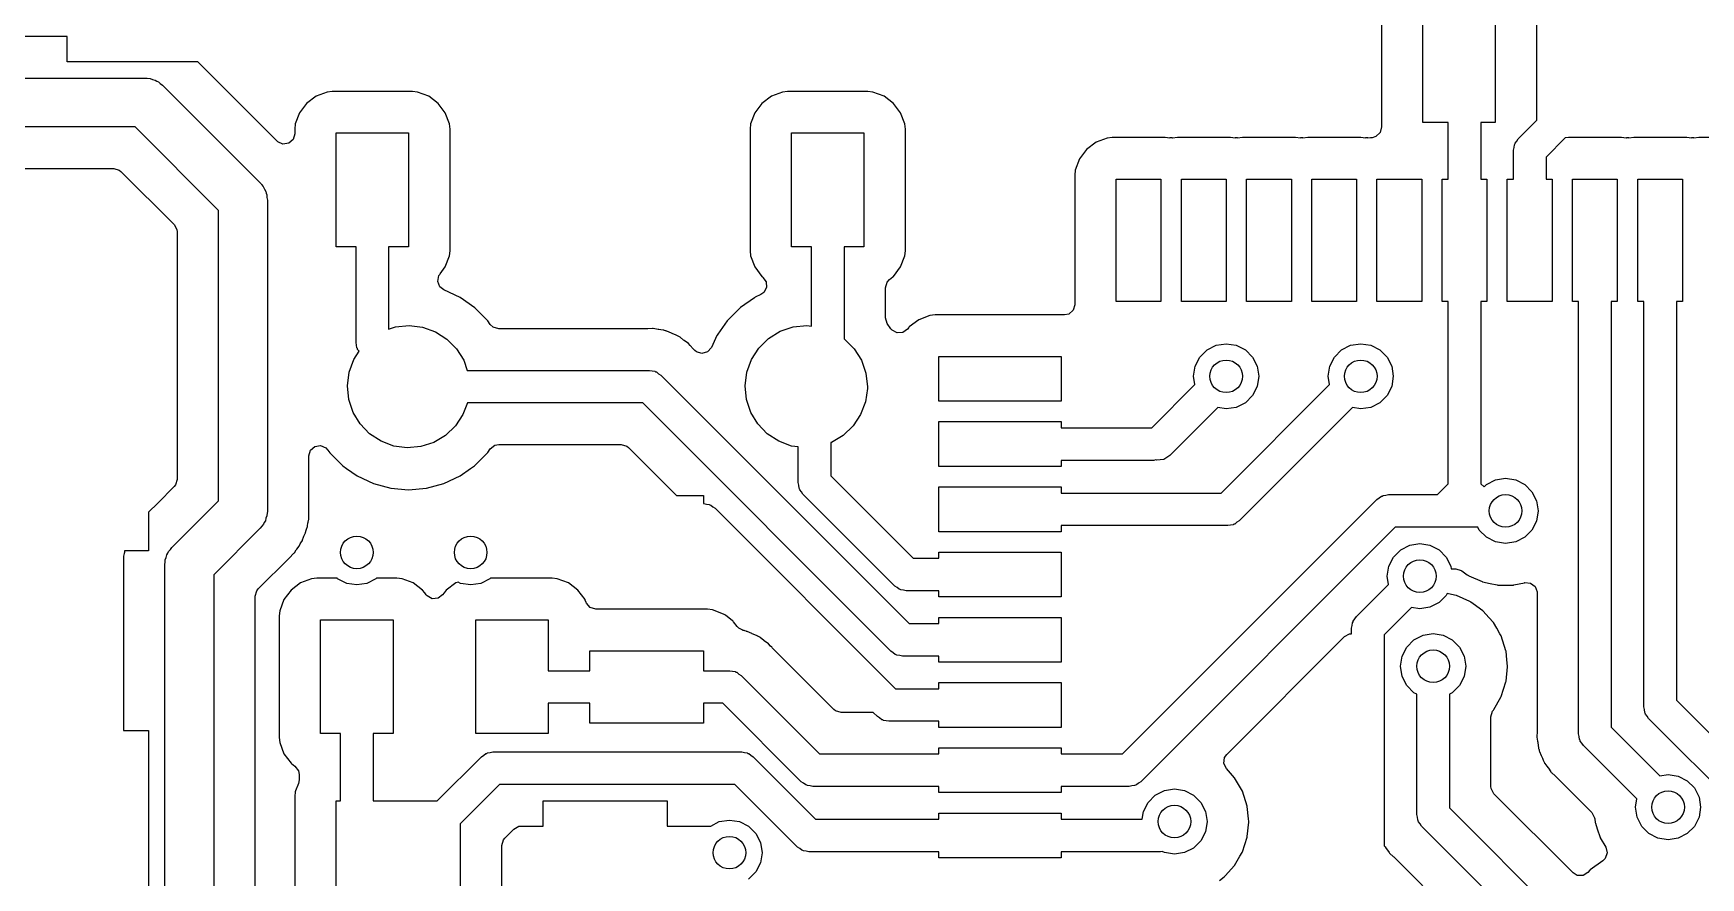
# Model space of a CAD drawing. Extents: x 0.02 to 3.58, y 0.03 to 1.97.
# Drawn here: x 1.799 to 2.604, y 1.123 to 1.531 of the extents above; entities that cross this region are included whole.
import ezdxf

# ---------------------------------------------------------------- set-up
doc = ezdxf.new("R2010")
doc.units = 0
doc.header["$MEASUREMENT"] = 0
doc.layers.add('BLACK', color=7, linetype='CONTINUOUS')

msp = doc.modelspace()

# ---------------------------------------------------------------- linework, layer by layer
at = {"layer": 'BLACK', "linetype": 'CONTINUOUS'}
for p, q in [((2.44998, 1.5444), (2.44998, 1.4856)), ((2.47, 1.4875), (2.47, 1.5425)), ((2.505, 1.5425), (2.505, 1.4875)), ((2.52502, 1.48866), (2.52502, 1.5444)), ((1.815, 1.52904), (1.78244, 1.52904)), ((1.815, 1.51689), (1.815, 1.52904)), ((1.87813, 1.51689), (1.815, 1.51689)), ((1.91651, 1.4785), (1.87813, 1.51689)), ((1.61855, 1.50902), (1.8528, 1.50902)), ((1.8528, 1.50902), (1.85319, 1.50898)), ((1.85319, 1.50898), (1.85337, 1.509)), ((1.85337, 1.509), (1.85368, 1.50893)), ((1.85368, 1.50893), (1.85509, 1.50879)), ((1.85509, 1.50879), (1.85631, 1.50831)), ((1.85631, 1.50831), (1.85758, 1.508)), ((1.85758, 1.508), (1.8583, 1.50751)), ((1.8583, 1.50751), (1.85911, 1.50719)), ((1.85911, 1.50719), (1.86007, 1.5063)), ((1.86007, 1.5063), (1.86115, 1.50556)), ((1.86115, 1.50556), (1.90835, 1.45835)), ((1.93529, 1.50024), (1.9307, 1.4968)), ((1.94066, 1.50225), (1.93529, 1.50024)), ((1.9431, 1.50252), (1.94066, 1.50225)), ((1.9819, 1.50252), (1.9431, 1.50252)), ((1.98434, 1.50225), (1.9819, 1.50252)), ((1.98971, 1.50024), (1.98434, 1.50225)), ((1.9943, 1.4968), (1.98971, 1.50024)), ((2.15529, 1.50024), (2.1507, 1.4968)), ((2.16066, 1.50225), (2.15529, 1.50024)), ((2.1631, 1.50252), (2.16066, 1.50225)), ((2.2019, 1.50252), (2.1631, 1.50252)), ((2.20434, 1.50225), (2.2019, 1.50252)), ((2.20971, 1.50024), (2.20434, 1.50225)), ((2.2143, 1.4968), (2.20971, 1.50024)), ((1.92726, 1.49221), (1.92525, 1.48684)), ((1.9307, 1.4968), (1.92726, 1.49221)), ((1.99774, 1.49221), (1.9943, 1.4968)), ((1.99975, 1.48684), (1.99774, 1.49221)), ((2.14726, 1.49221), (2.14525, 1.48684)), ((2.1507, 1.4968), (2.14726, 1.49221)), ((2.21774, 1.49221), (2.2143, 1.4968)), ((2.21975, 1.48684), (2.21774, 1.49221)), ((1.8479, 1.48539), (1.61366, 1.48539)), ((1.88819, 1.44511), (1.8479, 1.48539)), ((1.92525, 1.48684), (1.92498, 1.4844)), ((1.92498, 1.4844), (1.92498, 1.48201)), ((1.945, 1.4275), (1.945, 1.4825)), ((1.945, 1.4825), (1.98, 1.4825)), ((1.98, 1.4825), (1.98, 1.4275)), ((2.00002, 1.4844), (1.99975, 1.48684)), ((2.00002, 1.4256), (2.00002, 1.4844)), ((2.14525, 1.48684), (2.14498, 1.4844)), ((2.14498, 1.4844), (2.14498, 1.4256)), ((2.165, 1.4275), (2.165, 1.4825)), ((2.165, 1.4825), (2.2, 1.4825)), ((2.2, 1.4825), (2.2, 1.4275)), ((2.22002, 1.4844), (2.21975, 1.48684)), ((2.22002, 1.4256), (2.22002, 1.4844)), ((2.44936, 1.4827), (2.44735, 1.48075)), ((2.45, 1.48542), (2.44936, 1.4827)), ((2.44998, 1.4856), (2.44999, 1.48547)), ((2.44999, 1.48547), (2.45, 1.48542)), ((2.48228, 1.4875), (2.47, 1.4875)), ((2.48228, 1.46024), (2.48228, 1.4875)), ((2.505, 1.4875), (2.49803, 1.4875)), ((2.49803, 1.4875), (2.49803, 1.46024)), ((2.51609, 1.47972), (2.52502, 1.48866)), ((1.91677, 1.47826), (1.91651, 1.4785)), ((1.91931, 1.4771), (1.91677, 1.47826)), ((1.92208, 1.4775), (1.91931, 1.4771)), ((1.92419, 1.47933), (1.92208, 1.4775)), ((1.92498, 1.48201), (1.92419, 1.47933)), ((2.30755, 1.47454), (2.30411, 1.46995)), ((2.31214, 1.47798), (2.30755, 1.47454)), ((2.31751, 1.47999), (2.31214, 1.47798)), ((2.31996, 1.48026), (2.31751, 1.47999)), ((2.3454, 1.48026), (2.31996, 1.48026)), ((2.34553, 1.48024), (2.3454, 1.48026)), ((2.34785, 1.47999), (2.34553, 1.48024)), ((2.34786, 1.48009), (2.34785, 1.47999)), ((2.34899, 1.48009), (2.34786, 1.48009)), ((2.349, 1.47999), (2.34899, 1.48009)), ((2.35145, 1.48026), (2.349, 1.47999)), ((2.3769, 1.48026), (2.35145, 1.48026)), ((2.37703, 1.48024), (2.3769, 1.48026)), ((2.37934, 1.47999), (2.37703, 1.48024)), ((2.37935, 1.48009), (2.37934, 1.47999)), ((2.38049, 1.48009), (2.37935, 1.48009)), ((2.3805, 1.47999), (2.38049, 1.48009)), ((2.38295, 1.48026), (2.3805, 1.47999)), ((2.40839, 1.48026), (2.38295, 1.48026)), ((2.40852, 1.48024), (2.40839, 1.48026)), ((2.41084, 1.47999), (2.40852, 1.48024)), ((2.41085, 1.48009), (2.41084, 1.47999)), ((2.41199, 1.48009), (2.41085, 1.48009)), ((2.412, 1.47999), (2.41199, 1.48009)), ((2.41444, 1.48026), (2.412, 1.47999)), ((2.43989, 1.48026), (2.41444, 1.48026)), ((2.44002, 1.48024), (2.43989, 1.48026)), ((2.44234, 1.47999), (2.44002, 1.48024)), ((2.44235, 1.48009), (2.44234, 1.47999)), ((2.44348, 1.48009), (2.44235, 1.48009)), ((2.44349, 1.47999), (2.44348, 1.48009)), ((2.44473, 1.48012), (2.44349, 1.47999)), ((2.44558, 1.48022), (2.44473, 1.48012)), ((2.44735, 1.48075), (2.44558, 1.48022)), ((2.51378, 1.47417), (2.51407, 1.47545)), ((2.51378, 1.46024), (2.51378, 1.47417)), ((2.51407, 1.47545), (2.51422, 1.47676)), ((2.51422, 1.47676), (2.51446, 1.47714)), ((2.51446, 1.47714), (2.51456, 1.47758)), ((2.51456, 1.47758), (2.51539, 1.47861)), ((2.51539, 1.47861), (2.51609, 1.47972)), ((2.5387, 1.48007), (2.52953, 1.47089)), ((2.54043, 1.48026), (2.5387, 1.48007)), ((2.56587, 1.48026), (2.54043, 1.48026)), ((2.56601, 1.48024), (2.56587, 1.48026)), ((2.56832, 1.47999), (2.56601, 1.48024)), ((2.56833, 1.48009), (2.56832, 1.47999)), ((2.56947, 1.48009), (2.56833, 1.48009)), ((2.56948, 1.47999), (2.56947, 1.48009)), ((2.57192, 1.48026), (2.56948, 1.47999)), ((2.59737, 1.48026), (2.57192, 1.48026)), ((2.5975, 1.48024), (2.59737, 1.48026)), ((2.59982, 1.47999), (2.5975, 1.48024)), ((2.59983, 1.48009), (2.59982, 1.47999)), ((2.60096, 1.48009), (2.59983, 1.48009)), ((2.60097, 1.47999), (2.60096, 1.48009)), ((2.60342, 1.48026), (2.60097, 1.47999)), ((2.62886, 1.48026), (2.60342, 1.48026)), ((2.30411, 1.46995), (2.3021, 1.46458)), ((2.52953, 1.47089), (2.52953, 1.46024)), ((1.72151, 1.46537), (1.83756, 1.46537)), ((1.83756, 1.46537), (1.84024, 1.46459)), ((1.84024, 1.46459), (1.84106, 1.46392)), ((1.84106, 1.46392), (1.86672, 1.43827)), ((1.90835, 1.45835), (1.9086, 1.45804)), ((1.9086, 1.45804), (1.90875, 1.45793)), ((2.3021, 1.46458), (2.30183, 1.46213)), ((2.30183, 1.46213), (2.30183, 1.39959)), ((2.32185, 1.40118), (2.32185, 1.46024)), ((2.32185, 1.46024), (2.3435, 1.46024)), ((2.3435, 1.46024), (2.3435, 1.40118)), ((2.35335, 1.40118), (2.35335, 1.46024)), ((2.35335, 1.46024), (2.375, 1.46024)), ((2.375, 1.46024), (2.375, 1.40118)), ((2.38484, 1.40118), (2.38484, 1.46024)), ((2.38484, 1.46024), (2.4065, 1.46024)), ((2.4065, 1.46024), (2.4065, 1.40118)), ((2.41634, 1.40118), (2.41634, 1.46024)), ((2.41634, 1.46024), (2.43799, 1.46024)), ((2.43799, 1.46024), (2.43799, 1.40118)), ((2.44783, 1.40118), (2.44783, 1.46024)), ((2.44783, 1.46024), (2.46949, 1.46024)), ((2.46949, 1.46024), (2.46949, 1.40118)), ((2.47933, 1.40118), (2.47933, 1.46024)), ((2.47933, 1.46024), (2.48228, 1.46024)), ((2.49803, 1.46024), (2.50098, 1.46024)), ((2.50098, 1.46024), (2.50098, 1.40118)), ((2.51083, 1.40118), (2.51083, 1.46024)), ((2.51083, 1.46024), (2.51378, 1.46024)), ((2.52953, 1.46024), (2.53248, 1.46024)), ((2.53248, 1.46024), (2.53248, 1.40118)), ((2.54232, 1.40118), (2.54232, 1.46024)), ((2.54232, 1.46024), (2.56398, 1.46024)), ((2.56398, 1.46024), (2.56398, 1.40118)), ((2.57382, 1.40118), (2.57382, 1.46024)), ((2.57382, 1.46024), (2.59547, 1.46024)), ((2.59547, 1.46024), (2.59547, 1.40118)), ((1.90875, 1.45793), (1.90891, 1.45767)), ((1.90891, 1.45767), (1.90981, 1.45657)), ((1.90981, 1.45657), (1.91033, 1.45537)), ((1.91033, 1.45537), (1.91102, 1.45425)), ((1.91102, 1.45425), (1.91118, 1.4534)), ((1.91118, 1.4534), (1.91152, 1.4526)), ((1.91152, 1.4526), (1.91157, 1.45129)), ((1.91157, 1.45129), (1.91181, 1.45)), ((1.91181, 1.45), (1.91181, 1.3)), ((1.88819, 1.30489), (1.88819, 1.44511)), ((1.86672, 1.43827), (1.86806, 1.43582)), ((1.86806, 1.43582), (1.86817, 1.43476)), ((1.86817, 1.43476), (1.86817, 1.31524)), ((1.95463, 1.4275), (1.945, 1.4275)), ((1.95463, 1.3814), (1.95463, 1.4275)), ((1.98, 1.4275), (1.97037, 1.4275)), ((1.97037, 1.4275), (1.97037, 1.38772)), ((2.17463, 1.4275), (2.165, 1.4275)), ((2.17463, 1.38925), (2.17463, 1.4275)), ((2.2, 1.4275), (2.19037, 1.4275)), ((2.19037, 1.4275), (2.19037, 1.38317)), ((1.99525, 1.41447), (1.99774, 1.41779)), ((1.99774, 1.41779), (1.99975, 1.42316)), ((1.99975, 1.42316), (2.00002, 1.4256)), ((2.14498, 1.4256), (2.14525, 1.42316)), ((2.14525, 1.42316), (2.14726, 1.41779)), ((2.14726, 1.41779), (2.1507, 1.4132)), ((2.2143, 1.4132), (2.21774, 1.41779)), ((2.21774, 1.41779), (2.21975, 1.42316)), ((2.21975, 1.42316), (2.22002, 1.4256)), ((1.9941, 1.41086), (1.99467, 1.4136)), ((1.9951, 1.40825), (1.9941, 1.41086)), ((1.99467, 1.4136), (1.99508, 1.41423)), ((1.99508, 1.41423), (1.99525, 1.41447)), ((2.1507, 1.4132), (2.15098, 1.41299)), ((2.15098, 1.41299), (2.15108, 1.41291)), ((2.15108, 1.41291), (2.15116, 1.41281)), ((2.15116, 1.41281), (2.15123, 1.41274)), ((2.15123, 1.41274), (2.15122, 1.41273)), ((2.15122, 1.41273), (2.15275, 1.41067)), ((2.15275, 1.41067), (2.15295, 1.40788)), ((2.21039, 1.40779), (2.21118, 1.41047)), ((2.21118, 1.41047), (2.21238, 1.41176)), ((2.21238, 1.41176), (2.21402, 1.41299)), ((2.21402, 1.41299), (2.2143, 1.4132)), ((1.99705, 1.40682), (1.9951, 1.40825)), ((1.99701, 1.40674), (1.99705, 1.40682)), ((2.00487, 1.40307), (1.99701, 1.40674)), ((2.01197, 1.3981), (2.00487, 1.40307)), ((2.14708, 1.40295), (2.14033, 1.39822)), ((2.14726, 1.40307), (2.14708, 1.40295)), ((2.14708, 1.40295), (2.14708, 1.40295)), ((2.14745, 1.40316), (2.14726, 1.40307)), ((2.1502, 1.40445), (2.14745, 1.40316)), ((2.14745, 1.40316), (2.14745, 1.40316)), ((2.15161, 1.40543), (2.1502, 1.40445)), ((2.15295, 1.40788), (2.15161, 1.40543)), ((2.21039, 1.3933), (2.21039, 1.40779)), ((2.0181, 1.39197), (2.01197, 1.3981)), ((2.14016, 1.3981), (2.13403, 1.39197)), ((2.14033, 1.39822), (2.14016, 1.3981)), ((2.14033, 1.39822), (2.14033, 1.39822)), ((2.23188, 1.39436), (2.22651, 1.39235)), ((2.23433, 1.39463), (2.23188, 1.39436)), ((2.29687, 1.39463), (2.23433, 1.39463)), ((2.29893, 1.39507), (2.29687, 1.39463)), ((2.30104, 1.3969), (2.29893, 1.39507)), ((2.30183, 1.39959), (2.30104, 1.3969)), ((2.3435, 1.40118), (2.32185, 1.40118)), ((2.375, 1.40118), (2.35335, 1.40118)), ((2.4065, 1.40118), (2.38484, 1.40118)), ((2.43799, 1.40118), (2.41634, 1.40118)), ((2.46949, 1.40118), (2.44783, 1.40118)), ((2.48228, 1.40118), (2.47933, 1.40118)), ((2.48228, 1.3131), (2.48228, 1.40118)), ((2.50098, 1.40118), (2.49803, 1.40118)), ((2.49803, 1.40118), (2.49803, 1.3131)), ((2.53248, 1.40118), (2.51083, 1.40118)), ((2.54528, 1.40118), (2.54232, 1.40118)), ((2.54528, 1.19231), (2.54528, 1.40118)), ((2.56398, 1.40118), (2.56102, 1.40118)), ((2.56102, 1.40118), (2.56102, 1.19557)), ((2.57677, 1.40118), (2.57382, 1.40118)), ((2.57677, 1.20535), (2.57677, 1.40118)), ((2.59547, 1.40118), (2.59252, 1.40118)), ((2.59252, 1.40118), (2.59252, 1.20862)), ((1.97037, 1.38772), (1.97366, 1.38884)), ((1.97366, 1.38884), (1.98021, 1.38953)), ((1.98021, 1.38953), (1.98674, 1.38875)), ((1.98674, 1.38875), (1.99294, 1.38654)), ((1.99294, 1.38654), (1.9985, 1.38301)), ((2.01822, 1.39179), (2.0181, 1.39197)), ((2.01947, 1.39001), (2.01822, 1.39179)), ((2.01822, 1.39179), (2.01822, 1.39179)), ((2.02086, 1.38868), (2.01947, 1.39001)), ((2.02354, 1.38789), (2.02086, 1.38868)), ((2.09539, 1.38789), (2.02354, 1.38789)), ((2.09567, 1.3879), (2.09539, 1.38789)), ((2.09782, 1.38803), (2.09567, 1.3879)), ((2.09812, 1.38804), (2.09782, 1.38803)), ((2.09782, 1.38803), (2.09782, 1.38803)), ((2.10059, 1.38758), (2.09812, 1.38804)), ((2.10085, 1.38754), (2.10059, 1.38758)), ((2.10188, 1.38741), (2.10085, 1.38754)), ((2.10305, 1.38725), (2.10188, 1.38741)), ((2.10334, 1.38722), (2.10305, 1.38725)), ((2.10305, 1.38725), (2.10305, 1.38725)), ((2.10362, 1.38711), (2.10334, 1.38722)), ((2.10372, 1.38708), (2.10362, 1.38711)), ((2.10436, 1.3869), (2.10372, 1.38708)), ((2.10447, 1.38687), (2.10436, 1.3869)), ((2.10476, 1.38681), (2.10447, 1.38687)), ((2.10705, 1.38578), (2.10476, 1.38681)), ((2.10729, 1.38568), (2.10705, 1.38578)), ((2.10936, 1.38487), (2.10729, 1.38568)), ((2.1339, 1.39179), (2.1294, 1.38537)), ((2.13403, 1.39197), (2.1339, 1.39179)), ((2.1339, 1.39179), (2.1339, 1.39179)), ((2.15395, 1.38327), (2.15955, 1.38672)), ((2.15955, 1.38672), (2.16579, 1.38884)), ((2.16579, 1.38884), (2.17233, 1.38953)), ((2.17233, 1.38953), (2.17463, 1.38925)), ((2.21129, 1.39045), (2.21039, 1.3933)), ((2.21306, 1.38793), (2.21129, 1.39045)), ((2.21361, 1.38727), (2.21306, 1.38793)), ((2.21606, 1.38593), (2.21361, 1.38727)), ((2.21885, 1.38613), (2.21606, 1.38593)), ((2.22109, 1.3878), (2.21885, 1.38613)), ((2.22171, 1.38863), (2.22109, 1.3878)), ((2.22192, 1.38891), (2.22171, 1.38863)), ((2.22651, 1.39235), (2.22192, 1.38891)), ((1.95492, 1.38012), (1.95463, 1.3814)), ((1.95506, 1.37881), (1.95492, 1.38012)), ((1.9553, 1.37843), (1.95506, 1.37881)), ((1.9554, 1.37799), (1.9553, 1.37843)), ((1.95611, 1.3771), (1.9554, 1.37799)), ((1.9985, 1.38301), (2.00314, 1.37834)), ((2.00314, 1.37834), (2.00663, 1.37276)), ((2.10963, 1.38476), (2.10936, 1.38487)), ((2.10936, 1.38487), (2.10936, 1.38487)), ((2.10988, 1.38459), (2.10963, 1.38476)), ((2.10997, 1.38454), (2.10988, 1.38459)), ((2.11055, 1.38421), (2.10997, 1.38454)), ((2.11064, 1.38416), (2.11055, 1.38421)), ((2.11091, 1.38403), (2.11064, 1.38416)), ((2.11115, 1.38385), (2.11091, 1.38403)), ((2.11289, 1.38248), (2.11115, 1.38385)), ((2.1131, 1.38233), (2.11289, 1.38248)), ((2.11516, 1.38088), (2.1131, 1.38233)), ((2.11599, 1.37993), (2.11516, 1.38088)), ((2.11666, 1.37916), (2.11599, 1.37993)), ((2.11689, 1.37892), (2.11666, 1.37916)), ((2.11828, 1.37752), (2.11689, 1.37892)), ((2.11907, 1.37688), (2.11828, 1.37752)), ((2.12629, 1.37893), (2.12444, 1.37684)), ((2.12896, 1.38467), (2.12629, 1.37893)), ((2.12905, 1.38487), (2.12896, 1.38467)), ((2.12896, 1.38467), (2.12896, 1.38467)), ((2.1294, 1.38537), (2.12905, 1.38487)), ((2.14568, 1.37313), (2.14924, 1.37866)), ((2.14924, 1.37866), (2.15395, 1.38327)), ((2.19037, 1.38317), (2.19063, 1.38301)), ((2.19063, 1.38301), (2.19527, 1.37834)), ((2.19527, 1.37834), (2.19875, 1.37276)), ((2.36226, 1.37426), (2.36574, 1.37774)), ((2.36574, 1.37774), (2.37013, 1.37998)), ((2.37013, 1.37998), (2.375, 1.38075)), ((2.375, 1.38075), (2.37987, 1.37998)), ((2.37987, 1.37998), (2.38426, 1.37774)), ((2.38426, 1.37774), (2.38774, 1.37426)), ((2.42726, 1.37426), (2.43074, 1.37774)), ((2.43074, 1.37774), (2.43513, 1.37998)), ((2.43513, 1.37998), (2.44, 1.38075)), ((2.44, 1.38075), (2.44487, 1.37998)), ((2.44487, 1.37998), (2.44926, 1.37774)), ((2.44926, 1.37774), (2.45274, 1.37426)), ((1.9513, 1.36694), (1.95355, 1.37313)), ((1.95355, 1.37313), (1.95611, 1.3771)), ((2.00663, 1.37276), (2.00833, 1.36787)), ((2.12175, 1.37607), (2.11907, 1.37688)), ((2.12444, 1.37684), (2.12175, 1.37607)), ((2.14343, 1.36694), (2.14568, 1.37313)), ((2.19875, 1.37276), (2.20092, 1.36654)), ((2.23622, 1.35295), (2.23622, 1.37461)), ((2.23622, 1.37461), (2.29528, 1.37461)), ((2.29528, 1.37461), (2.29528, 1.35295)), ((2.35925, 1.365), (2.36002, 1.36987)), ((2.36002, 1.36987), (2.36226, 1.37426)), ((2.38774, 1.37426), (2.38998, 1.36987)), ((2.38998, 1.36987), (2.39075, 1.365)), ((2.42425, 1.365), (2.42502, 1.36987)), ((2.42502, 1.36987), (2.42726, 1.37426)), ((2.45274, 1.37426), (2.45498, 1.36987)), ((2.45498, 1.36987), (2.45575, 1.365)), ((1.95048, 1.36041), (1.9513, 1.36694)), ((2.00833, 1.36787), (2.09637, 1.36787)), ((2.09637, 1.36787), (2.09765, 1.36758)), ((2.09765, 1.36758), (2.09896, 1.36743)), ((2.09896, 1.36743), (2.09934, 1.36719)), ((2.09934, 1.36719), (2.09978, 1.36709)), ((2.09978, 1.36709), (2.10081, 1.36627)), ((2.10081, 1.36627), (2.10192, 1.36557)), ((2.10192, 1.36557), (2.22182, 1.24567)), ((2.1426, 1.36041), (2.14343, 1.36694)), ((2.20092, 1.36654), (2.20165, 1.36)), ((2.35988, 1.36102), (2.35925, 1.365)), ((2.39075, 1.365), (2.38998, 1.36013)), ((2.42488, 1.36102), (2.42425, 1.365)), ((2.45575, 1.365), (2.45498, 1.36013)), ((1.95112, 1.35386), (1.95048, 1.36041)), ((1.9532, 1.34761), (1.95112, 1.35386)), ((2.14324, 1.35386), (2.1426, 1.36041)), ((2.14532, 1.34761), (2.14324, 1.35386)), ((2.20164, 1.35918), (2.20073, 1.35266)), ((2.20165, 1.36), (2.20164, 1.35918)), ((2.33902, 1.34016), (2.35988, 1.36102)), ((2.37253, 1.30866), (2.42488, 1.36102)), ((2.38774, 1.35574), (2.38426, 1.35226)), ((2.38998, 1.36013), (2.38774, 1.35574)), ((2.45274, 1.35574), (2.44926, 1.35226)), ((2.45498, 1.36013), (2.45274, 1.35574)), ((1.95661, 1.34198), (1.9532, 1.34761)), ((2.00626, 1.3465), (2.00262, 1.34102)), ((2.0084, 1.35213), (2.00626, 1.3465)), ((2.0931, 1.35213), (2.0084, 1.35213)), ((2.21299, 1.23223), (2.0931, 1.35213)), ((2.14873, 1.34198), (2.14532, 1.34761)), ((2.19839, 1.3465), (2.19475, 1.34102)), ((2.20073, 1.35266), (2.19839, 1.3465)), ((2.29528, 1.35295), (2.23622, 1.35295)), ((2.37102, 1.34988), (2.34784, 1.32671)), ((2.375, 1.34925), (2.37102, 1.34988)), ((2.37987, 1.35002), (2.375, 1.34925)), ((2.38426, 1.35226), (2.37987, 1.35002)), ((2.43602, 1.34988), (2.38135, 1.29521)), ((2.44, 1.34925), (2.43602, 1.34988)), ((2.44487, 1.35002), (2.44, 1.34925)), ((2.44926, 1.35226), (2.44487, 1.35002)), ((1.96118, 1.33725), (1.95661, 1.34198)), ((1.96669, 1.33364), (1.96118, 1.33725)), ((2.00262, 1.34102), (1.99785, 1.33648)), ((2.1533, 1.33725), (2.14873, 1.34198)), ((2.15881, 1.33364), (2.1533, 1.33725)), ((2.19475, 1.34102), (2.18998, 1.33648)), ((2.23622, 1.32146), (2.23622, 1.34311)), ((2.23622, 1.34311), (2.29528, 1.34311)), ((2.29528, 1.34311), (2.29528, 1.34016)), ((2.29528, 1.34016), (2.33902, 1.34016)), ((1.93183, 1.32668), (1.93262, 1.32936)), ((1.93262, 1.32936), (1.93473, 1.33119)), ((1.93473, 1.33119), (1.9375, 1.33159)), ((1.9375, 1.33159), (1.94004, 1.33043)), ((1.94004, 1.33043), (1.94085, 1.32952)), ((1.94085, 1.32952), (1.94096, 1.32937)), ((1.94096, 1.32937), (1.9419, 1.32803)), ((1.97286, 1.33135), (1.96669, 1.33364)), ((1.97938, 1.33048), (1.97286, 1.33135)), ((1.98594, 1.33108), (1.97938, 1.33048)), ((1.9922, 1.33311), (1.98594, 1.33108)), ((1.99785, 1.33648), (1.9922, 1.33311)), ((2.01822, 1.32821), (2.01947, 1.32999)), ((2.01947, 1.32999), (2.02166, 1.33174)), ((2.02166, 1.33174), (2.02354, 1.33211)), ((2.02354, 1.33211), (2.08275, 1.33211)), ((2.08275, 1.33211), (2.08543, 1.33132)), ((2.08543, 1.33132), (2.08626, 1.33065)), ((2.08626, 1.33065), (2.10941, 1.3075)), ((2.16498, 1.33135), (2.15881, 1.33364)), ((2.16823, 1.33092), (2.16498, 1.33135)), ((2.16823, 1.31366), (2.16823, 1.33092)), ((2.18432, 1.33311), (2.18397, 1.333)), ((2.18397, 1.333), (2.18397, 1.31693)), ((2.18998, 1.33648), (2.18432, 1.33311)), ((1.93183, 1.30357), (1.93183, 1.32668)), ((1.9419, 1.32803), (1.94803, 1.3219)), ((1.94803, 1.3219), (1.94821, 1.32178)), ((1.94821, 1.32178), (1.94821, 1.32178)), ((1.94821, 1.32178), (1.95008, 1.32046)), ((2.00992, 1.32046), (2.01179, 1.32178)), ((2.01179, 1.32178), (2.01197, 1.3219)), ((2.01179, 1.32178), (2.01179, 1.32178)), ((2.01197, 1.3219), (2.0181, 1.32803)), ((2.0181, 1.32803), (2.01822, 1.32821)), ((2.29528, 1.32146), (2.23622, 1.32146)), ((2.34, 1.32441), (2.29528, 1.32441)), ((2.29528, 1.32441), (2.29528, 1.32146)), ((2.34093, 1.32462), (2.34, 1.32441)), ((2.34139, 1.32446), (2.34093, 1.32462)), ((2.34487, 1.32485), (2.34139, 1.32446)), ((2.34784, 1.32671), (2.34487, 1.32485)), ((1.86817, 1.31524), (1.86738, 1.31256)), ((1.95008, 1.32046), (1.95513, 1.31693)), ((1.95513, 1.31693), (1.96299, 1.31326)), ((1.96299, 1.31326), (1.97136, 1.31102)), ((1.98864, 1.31102), (1.99701, 1.31326)), ((1.99701, 1.31326), (2.00487, 1.31693)), ((2.00487, 1.31693), (2.00992, 1.32046)), ((2.16852, 1.31238), (2.16823, 1.31366)), ((2.18397, 1.31693), (2.22373, 1.27717)), ((2.47705, 1.30787), (2.48228, 1.3131)), ((2.49803, 1.3131), (2.49957, 1.31157)), ((2.50074, 1.31274), (2.50513, 1.31498)), ((2.50513, 1.31498), (2.51, 1.31575)), ((2.51, 1.31575), (2.51487, 1.31498)), ((2.51487, 1.31498), (2.51926, 1.31274)), ((1.86672, 1.31173), (1.85881, 1.30382)), ((1.86738, 1.31256), (1.86672, 1.31173)), ((1.97136, 1.31102), (1.98, 1.31026)), ((1.98, 1.31026), (1.98864, 1.31102)), ((2.10941, 1.3075), (2.1225, 1.3075)), ((2.1225, 1.3075), (2.1225, 1.30362)), ((2.16866, 1.31107), (2.16852, 1.31238)), ((2.1689, 1.31069), (2.16866, 1.31107)), ((2.169, 1.31025), (2.1689, 1.31069)), ((2.16982, 1.30922), (2.169, 1.31025)), ((2.17052, 1.30811), (2.16982, 1.30922)), ((2.2149, 1.26372), (2.17052, 1.30811)), ((2.23622, 1.28996), (2.23622, 1.31161)), ((2.23622, 1.31161), (2.29528, 1.31161)), ((2.29528, 1.31161), (2.29528, 1.30866)), ((2.29528, 1.30866), (2.37253, 1.30866)), ((2.32493, 1.18268), (2.44783, 1.30558)), ((2.44783, 1.30558), (2.44894, 1.30628)), ((2.44894, 1.30628), (2.44997, 1.3071)), ((2.44997, 1.3071), (2.45041, 1.3072)), ((2.45041, 1.3072), (2.4508, 1.30744)), ((2.4508, 1.30744), (2.4521, 1.30758)), ((2.4521, 1.30758), (2.45339, 1.30787)), ((2.45339, 1.30787), (2.47705, 1.30787)), ((2.49957, 1.31157), (2.50074, 1.31274)), ((2.51926, 1.31274), (2.52274, 1.30926)), ((2.52274, 1.30926), (2.52498, 1.30487)), ((1.85881, 1.30382), (1.85437, 1.29939)), ((1.85437, 1.29939), (1.85437, 1.28067)), ((1.8657, 1.28241), (1.88819, 1.30489)), ((1.91159, 1.29771), (1.9111, 1.29649)), ((1.91172, 1.29912), (1.91159, 1.29771)), ((1.9118, 1.29942), (1.91172, 1.29912)), ((1.91181, 1.3), (1.91177, 1.2996)), ((1.91177, 1.2996), (1.9118, 1.29942)), ((1.93182, 1.29662), (1.93183, 1.29792)), ((1.93183, 1.30351), (1.93183, 1.30357)), ((1.93184, 1.30346), (1.93183, 1.30351)), ((1.93183, 1.30061), (1.93184, 1.30332)), ((1.93183, 1.29943), (1.93183, 1.30061)), ((1.93183, 1.29798), (1.93183, 1.29943)), ((1.93183, 1.29795), (1.93183, 1.29798)), ((1.93183, 1.29792), (1.93183, 1.29795)), ((1.93184, 1.30332), (1.93184, 1.30346)), ((1.93184, 1.30332), (1.93184, 1.30332)), ((2.1225, 1.30362), (2.12261, 1.30362)), ((2.12261, 1.30362), (2.12389, 1.30333)), ((2.12389, 1.30333), (2.1252, 1.30318)), ((2.1252, 1.30318), (2.12558, 1.30294)), ((2.12558, 1.30294), (2.12603, 1.30284)), ((2.12603, 1.30284), (2.12705, 1.30202)), ((2.12705, 1.30202), (2.12817, 1.30132)), ((2.12817, 1.30132), (2.21531, 1.21417)), ((2.52498, 1.30487), (2.52575, 1.3)), ((2.52575, 1.3), (2.52498, 1.29513)), ((1.90835, 1.29165), (1.88587, 1.26916)), ((1.90909, 1.29273), (1.90835, 1.29165)), ((1.90998, 1.29369), (1.90909, 1.29273)), ((1.91031, 1.2945), (1.90998, 1.29369)), ((1.9108, 1.29521), (1.91031, 1.2945)), ((1.9111, 1.29649), (1.9108, 1.29521)), ((1.92947, 1.28782), (1.93009, 1.28911)), ((1.93009, 1.28911), (1.93021, 1.28936)), ((1.93009, 1.28911), (1.93009, 1.28911)), ((1.93021, 1.28936), (1.93028, 1.28966)), ((1.93028, 1.28966), (1.93051, 1.29065)), ((1.93051, 1.29065), (1.93068, 1.29123)), ((1.93068, 1.29123), (1.93113, 1.29247)), ((1.93113, 1.29247), (1.93117, 1.29274)), ((1.93117, 1.29274), (1.93135, 1.29416)), ((1.93117, 1.29274), (1.93117, 1.29274)), ((1.93135, 1.29416), (1.93144, 1.29466)), ((1.93144, 1.29466), (1.93176, 1.29605)), ((1.93176, 1.29605), (1.93182, 1.29632)), ((1.93176, 1.29605), (1.93176, 1.29605)), ((1.93182, 1.29632), (1.93182, 1.29662)), ((2.29528, 1.28996), (2.23622, 1.28996)), ((2.37579, 1.29291), (2.29528, 1.29291)), ((2.29528, 1.29291), (2.29528, 1.28996)), ((2.45665, 1.29213), (2.33375, 1.16923)), ((2.37707, 1.29321), (2.37579, 1.29291)), ((2.37838, 1.29335), (2.37707, 1.29321)), ((2.37876, 1.29359), (2.37838, 1.29335)), ((2.3792, 1.29369), (2.37876, 1.29359)), ((2.38023, 1.29451), (2.3792, 1.29369)), ((2.38135, 1.29521), (2.38023, 1.29451)), ((2.49656, 1.29213), (2.45665, 1.29213)), ((2.49726, 1.29074), (2.49656, 1.29213)), ((2.50074, 1.28726), (2.49726, 1.29074)), ((2.52274, 1.29074), (2.51926, 1.28726)), ((2.52498, 1.29513), (2.52274, 1.29074)), ((1.86407, 1.28037), (1.86496, 1.28133)), ((1.86496, 1.28133), (1.8657, 1.28241)), ((1.92482, 1.27975), (1.92575, 1.28119)), ((1.92575, 1.28119), (1.92604, 1.2816)), ((1.92604, 1.2816), (1.92711, 1.28293)), ((1.92711, 1.28293), (1.92768, 1.28412)), ((1.92768, 1.28412), (1.92798, 1.28465)), ((1.92798, 1.28465), (1.92869, 1.28576)), ((1.92869, 1.28576), (1.92879, 1.28602)), ((1.92879, 1.28602), (1.92928, 1.28736)), ((1.92879, 1.28602), (1.92879, 1.28602)), ((1.92928, 1.28736), (1.92947, 1.28782)), ((2.45583, 1.27776), (2.45932, 1.28124)), ((2.45932, 1.28124), (2.46371, 1.28348)), ((2.46371, 1.28348), (2.46857, 1.28425)), ((2.46857, 1.28425), (2.47344, 1.28348)), ((2.47344, 1.28348), (2.47783, 1.28124)), ((2.47783, 1.28124), (2.48131, 1.27776)), ((2.50513, 1.28502), (2.50074, 1.28726)), ((2.51, 1.28425), (2.50513, 1.28502)), ((2.51487, 1.28502), (2.51, 1.28425)), ((2.51926, 1.28726), (2.51487, 1.28502)), ((1.84222, 1.27461), (1.84221, 1.27096)), ((1.84223, 1.2761), (1.84222, 1.27607)), ((1.84222, 1.27607), (1.84222, 1.27463)), ((1.84222, 1.27463), (1.84222, 1.27461)), ((1.84224, 1.27774), (1.84223, 1.27746)), ((1.84223, 1.27746), (1.84223, 1.27746)), ((1.84223, 1.27746), (1.84223, 1.27614)), ((1.84223, 1.27614), (1.84223, 1.2761)), ((1.84234, 1.2782), (1.84224, 1.27774)), ((1.84262, 1.2794), (1.84234, 1.2782)), ((1.84271, 1.27989), (1.84262, 1.2794)), ((1.84281, 1.28067), (1.84271, 1.27989)), ((1.85437, 1.28067), (1.84281, 1.28067)), ((1.86224, 1.27406), (1.86228, 1.27445)), ((1.86224, 0.869567), (1.86224, 1.27406)), ((1.86226, 1.27463), (1.86233, 1.27494)), ((1.86228, 1.27445), (1.86226, 1.27463)), ((1.86233, 1.27494), (1.86247, 1.27635)), ((1.86247, 1.27635), (1.86295, 1.27757)), ((1.86295, 1.27757), (1.86326, 1.27884)), ((1.86326, 1.27884), (1.86375, 1.27956)), ((1.86375, 1.27956), (1.86407, 1.28037)), ((1.90734, 1.26232), (1.92225, 1.27723)), ((1.92225, 1.27723), (1.92229, 1.27727)), ((1.92229, 1.27727), (1.92463, 1.27956)), ((1.92463, 1.27956), (1.92482, 1.27975)), ((1.92463, 1.27956), (1.92463, 1.27956)), ((2.22373, 1.27717), (2.23622, 1.27717)), ((2.23622, 1.27717), (2.23622, 1.28012)), ((2.23622, 1.28012), (2.29528, 1.28012)), ((2.29528, 1.28012), (2.29528, 1.25846)), ((2.45283, 1.2685), (2.4536, 1.27337)), ((2.4536, 1.27337), (2.45583, 1.27776)), ((2.48131, 1.27776), (2.48355, 1.27337)), ((2.48355, 1.27337), (2.48375, 1.27211)), ((1.84221, 1.27096), (1.84221, 1.2706)), ((1.84221, 1.2706), (1.84222, 1.27055)), ((1.84222, 1.27055), (1.84222, 1.27048)), ((1.84222, 1.27048), (1.84222, 1.19406)), ((1.88587, 1.26916), (1.88587, 0.874459)), ((1.92779, 1.26524), (1.9232, 1.2618)), ((1.93316, 1.26725), (1.92779, 1.26524)), ((1.9356, 1.26752), (1.93316, 1.26725)), ((1.94548, 1.26752), (1.9356, 1.26752)), ((1.94574, 1.26726), (1.94548, 1.26752)), ((1.95013, 1.26502), (1.94574, 1.26726)), ((1.955, 1.26425), (1.95013, 1.26502)), ((1.95987, 1.26502), (1.955, 1.26425)), ((1.96426, 1.26726), (1.95987, 1.26502)), ((1.96452, 1.26752), (1.96426, 1.26726)), ((1.9744, 1.26752), (1.96452, 1.26752)), ((1.97684, 1.26725), (1.9744, 1.26752)), ((1.98221, 1.26524), (1.97684, 1.26725)), ((1.9868, 1.2618), (1.98221, 1.26524)), ((2.00279, 1.26524), (1.9982, 1.2618)), ((2.00389, 1.26566), (2.00279, 1.26524)), ((2.00513, 1.26502), (2.00389, 1.26566)), ((2.01, 1.26425), (2.00513, 1.26502)), ((2.01487, 1.26502), (2.01, 1.26425)), ((2.01926, 1.26726), (2.01487, 1.26502)), ((2.01952, 1.26752), (2.01926, 1.26726)), ((2.0494, 1.26752), (2.01952, 1.26752)), ((2.05184, 1.26725), (2.0494, 1.26752)), ((2.05721, 1.26524), (2.05184, 1.26725)), ((2.0618, 1.2618), (2.05721, 1.26524)), ((2.45346, 1.26452), (2.45283, 1.2685)), ((2.48375, 1.27211), (2.48593, 1.27211)), ((2.48593, 1.27211), (2.48861, 1.27132)), ((2.48861, 1.27132), (2.48884, 1.27116)), ((2.48884, 1.27116), (2.49151, 1.26922)), ((2.49151, 1.26922), (2.49202, 1.26885)), ((2.49202, 1.26885), (2.49225, 1.26875)), ((2.49225, 1.26875), (2.49226, 1.26875)), ((2.49226, 1.26875), (2.49865, 1.2659)), ((2.49865, 1.2659), (2.49889, 1.2658)), ((2.49889, 1.2658), (2.50249, 1.26503)), ((2.50249, 1.26503), (2.50599, 1.26429)), ((2.51401, 1.26429), (2.51909, 1.26537)), ((2.51909, 1.26537), (2.51926, 1.2654)), ((2.51926, 1.2654), (2.52205, 1.26519)), ((2.52205, 1.26519), (2.52428, 1.2635)), ((1.90589, 1.25882), (1.90667, 1.2615)), ((1.90589, 0.884806), (1.90589, 1.25882)), ((1.90667, 1.2615), (1.90734, 1.26232)), ((1.91976, 1.25721), (1.91775, 1.25184)), ((1.9232, 1.2618), (1.91976, 1.25721)), ((1.9878, 1.26048), (1.9868, 1.2618)), ((1.98853, 1.25949), (1.9878, 1.26048)), ((1.98899, 1.25896), (1.98853, 1.25949)), ((1.99144, 1.25762), (1.98899, 1.25896)), ((1.99423, 1.25782), (1.99144, 1.25762)), ((1.99647, 1.25949), (1.99423, 1.25782)), ((1.9972, 1.26048), (1.99647, 1.25949)), ((1.9982, 1.2618), (1.9972, 1.26048)), ((2.06524, 1.25721), (2.0618, 1.2618)), ((2.06536, 1.25688), (2.06524, 1.25721)), ((2.06579, 1.25574), (2.06536, 1.25688)), ((2.21602, 1.26302), (2.2149, 1.26372)), ((2.21705, 1.2622), (2.21602, 1.26302)), ((2.21749, 1.2621), (2.21705, 1.2622)), ((2.21787, 1.26186), (2.21749, 1.2621)), ((2.21918, 1.26171), (2.21787, 1.26186)), ((2.22046, 1.26142), (2.21918, 1.26171)), ((2.23622, 1.26142), (2.22046, 1.26142)), ((2.23622, 1.25846), (2.23622, 1.26142)), ((2.29528, 1.25846), (2.23622, 1.25846)), ((2.43794, 1.249), (2.45346, 1.26452)), ((2.48131, 1.25925), (2.47783, 1.25576)), ((2.48176, 1.26013), (2.48131, 1.25925)), ((2.48239, 1.26), (2.48176, 1.26013)), ((2.48611, 1.2592), (2.48239, 1.26)), ((2.48635, 1.2591), (2.48611, 1.2592)), ((2.49274, 1.25625), (2.48635, 1.2591)), ((2.48635, 1.2591), (2.48635, 1.2591)), ((2.50599, 1.26429), (2.50599, 1.26429)), ((2.50599, 1.26429), (2.50624, 1.26423)), ((2.50624, 1.26423), (2.51376, 1.26423)), ((2.51376, 1.26423), (2.51401, 1.26429)), ((2.51401, 1.26429), (2.51401, 1.26429)), ((2.52428, 1.2635), (2.52524, 1.26088)), ((2.52524, 1.26088), (2.52526, 1.26055)), ((2.52526, 1.26055), (2.52526, 1.19345)), ((1.91775, 1.25184), (1.91748, 1.2494)), ((1.91748, 1.2494), (1.91748, 1.1906)), ((2.06593, 1.25542), (2.06579, 1.25574)), ((2.06776, 1.25331), (2.06593, 1.25542)), ((2.07044, 1.25252), (2.06776, 1.25331)), ((2.1244, 1.25252), (2.07044, 1.25252)), ((2.12684, 1.25225), (2.1244, 1.25252)), ((2.13221, 1.25024), (2.12684, 1.25225)), ((2.13307, 1.2496), (2.13221, 1.25024)), ((2.13652, 1.24701), (2.13307, 1.2496)), ((2.23622, 1.24567), (2.23622, 1.24862)), ((2.23622, 1.24862), (2.29528, 1.24862)), ((2.29528, 1.24862), (2.29528, 1.22697)), ((2.43724, 1.24789), (2.43794, 1.249)), ((2.46459, 1.25339), (2.45138, 1.24017)), ((2.46857, 1.25276), (2.46459, 1.25339)), ((2.47344, 1.25353), (2.46857, 1.25276)), ((2.47783, 1.25576), (2.47344, 1.25353)), ((2.49275, 1.25625), (2.49274, 1.25625)), ((2.49298, 1.25615), (2.49275, 1.25625)), ((2.49319, 1.25599), (2.49298, 1.25615)), ((2.49438, 1.25513), (2.49319, 1.25599)), ((2.49319, 1.25599), (2.49319, 1.25599)), ((2.49907, 1.25173), (2.49438, 1.25513)), ((2.49924, 1.25153), (2.49907, 1.25173)), ((2.50187, 1.24862), (2.49924, 1.25153)), ((2.49924, 1.25153), (2.49924, 1.25153)), ((2.5041, 1.24614), (2.50187, 1.24862)), ((1.9375, 1.1925), (1.9375, 1.2475)), ((1.9375, 1.2475), (1.9725, 1.2475)), ((1.9725, 1.2475), (1.9725, 1.1925)), ((2.0125, 1.1925), (2.0125, 1.2475)), ((2.0125, 1.2475), (2.0475, 1.2475)), ((2.0475, 1.2475), (2.0475, 1.22287)), ((2.1368, 1.2468), (2.13652, 1.24701)), ((2.13652, 1.24701), (2.13652, 1.24701)), ((2.13701, 1.24652), (2.1368, 1.2468)), ((2.13878, 1.24416), (2.13701, 1.24652)), ((2.13954, 1.24335), (2.13878, 1.24416)), ((2.14156, 1.24246), (2.13954, 1.24335)), ((2.14152, 1.24233), (2.14156, 1.24246)), ((2.14181, 1.24225), (2.14152, 1.24233)), ((2.14211, 1.24222), (2.14181, 1.24225)), ((2.14239, 1.24211), (2.14211, 1.24222)), ((2.14249, 1.24208), (2.14239, 1.24211)), ((2.14313, 1.2419), (2.14249, 1.24208)), ((2.14323, 1.24187), (2.14313, 1.2419)), ((2.14352, 1.24181), (2.14323, 1.24187)), ((2.14582, 1.24078), (2.14352, 1.24181)), ((2.14606, 1.24068), (2.14582, 1.24078)), ((2.14812, 1.23987), (2.14606, 1.24068)), ((2.22182, 1.24567), (2.23622, 1.24567)), ((2.43219, 1.23936), (2.43465, 1.2407)), ((2.43465, 1.2407), (2.43563, 1.24063)), ((2.43563, 1.24345), (2.43592, 1.24473)), ((2.43563, 1.24063), (2.43563, 1.24345)), ((2.43592, 1.24473), (2.43607, 1.24604)), ((2.43607, 1.24604), (2.43631, 1.24642)), ((2.43631, 1.24642), (2.43641, 1.24686)), ((2.43641, 1.24686), (2.43724, 1.24789)), ((2.47013, 1.23998), (2.475, 1.24075)), ((2.475, 1.24075), (2.47987, 1.23998)), ((2.50571, 1.24335), (2.5041, 1.24614)), ((2.50722, 1.24073), (2.50571, 1.24335)), ((2.50786, 1.23963), (2.50722, 1.24073)), ((2.0675, 1.22287), (2.0675, 1.2325)), ((2.0675, 1.2325), (2.1225, 1.2325)), ((2.1225, 1.2325), (2.1225, 1.22287)), ((2.1484, 1.23976), (2.14812, 1.23987)), ((2.14812, 1.23987), (2.14812, 1.23987)), ((2.14864, 1.23959), (2.1484, 1.23976)), ((2.14874, 1.23954), (2.14864, 1.23959)), ((2.14931, 1.23921), (2.14874, 1.23954)), ((2.1494, 1.23916), (2.14931, 1.23921)), ((2.14968, 1.23903), (2.1494, 1.23916)), ((2.14991, 1.23885), (2.14968, 1.23903)), ((2.15166, 1.23748), (2.14991, 1.23885)), ((2.15186, 1.23733), (2.15166, 1.23748)), ((2.15392, 1.23588), (2.15186, 1.23733)), ((2.15489, 1.23477), (2.15392, 1.23588)), ((2.15542, 1.23416), (2.15489, 1.23477)), ((2.15565, 1.23392), (2.15542, 1.23416)), ((2.18542, 1.20415), (2.15565, 1.23392)), ((2.37526, 1.18243), (2.43219, 1.23936)), ((2.45138, 1.24017), (2.45138, 1.13835)), ((2.46002, 1.22987), (2.46226, 1.23426)), ((2.46226, 1.23426), (2.46574, 1.23774)), ((2.46574, 1.23774), (2.47013, 1.23998)), ((2.47987, 1.23998), (2.48426, 1.23774)), ((2.48426, 1.23774), (2.48774, 1.23426)), ((2.48774, 1.23426), (2.48998, 1.22987)), ((2.51018, 1.23248), (2.50786, 1.23963)), ((2.51021, 1.23222), (2.51018, 1.23248)), ((2.21411, 1.23153), (2.21299, 1.23223)), ((2.21513, 1.23071), (2.21411, 1.23153)), ((2.21558, 1.2306), (2.21513, 1.23071)), ((2.21596, 1.23036), (2.21558, 1.2306)), ((2.21727, 1.23022), (2.21596, 1.23036)), ((2.21855, 1.22992), (2.21727, 1.23022)), ((2.23622, 1.22992), (2.21855, 1.22992)), ((2.23622, 1.22697), (2.23622, 1.22992)), ((2.29528, 1.22697), (2.23622, 1.22697)), ((2.45925, 1.225), (2.46002, 1.22987)), ((2.46002, 1.22013), (2.45925, 1.225)), ((2.48998, 1.22987), (2.49075, 1.225)), ((2.49075, 1.225), (2.48998, 1.22013)), ((2.51064, 1.22805), (2.51021, 1.23222)), ((2.51021, 1.23222), (2.51021, 1.23222)), ((2.51021, 1.21782), (2.51094, 1.22474)), ((2.51096, 1.225), (2.51064, 1.22805)), ((2.51094, 1.22474), (2.51096, 1.225)), ((2.0475, 1.22287), (2.0675, 1.22287)), ((2.1225, 1.22287), (2.13514, 1.22287)), ((2.13514, 1.22287), (2.13642, 1.22258)), ((2.13642, 1.22258), (2.13772, 1.22243)), ((2.13772, 1.22243), (2.13811, 1.22219)), ((2.13811, 1.22219), (2.13855, 1.22209)), ((2.13855, 1.22209), (2.13958, 1.22127)), ((2.13958, 1.22127), (2.14069, 1.22057)), ((2.14069, 1.22057), (2.17858, 1.18268)), ((2.23622, 1.21417), (2.23622, 1.21713)), ((2.23622, 1.21713), (2.29528, 1.21713)), ((2.29528, 1.21713), (2.29528, 1.19547)), ((2.46226, 1.21574), (2.46002, 1.22013)), ((2.48998, 1.22013), (2.48774, 1.21574)), ((2.50786, 1.21037), (2.51018, 1.21752)), ((2.51018, 1.21752), (2.51021, 1.21782)), ((2.21531, 1.21417), (2.23622, 1.21417)), ((2.46574, 1.21226), (2.46226, 1.21574)), ((2.46713, 1.21156), (2.46574, 1.21226)), ((2.46713, 1.15339), (2.46713, 1.21156)), ((2.48426, 1.21226), (2.48287, 1.21156)), ((2.48287, 1.21156), (2.48287, 1.15665)), ((2.48774, 1.21574), (2.48426, 1.21226)), ((2.50426, 1.20415), (2.50773, 1.21015)), ((2.50773, 1.21015), (2.50786, 1.21037)), ((2.50773, 1.21015), (2.50773, 1.21015)), ((2.59252, 1.20862), (2.63602, 1.16512)), ((2.0675, 1.20713), (2.0475, 1.20713)), ((2.0475, 1.20713), (2.0475, 1.1925)), ((2.0675, 1.1975), (2.0675, 1.20713)), ((2.13186, 1.20713), (2.1225, 1.20713)), ((2.1225, 1.20713), (2.1225, 1.1975)), ((2.16975, 1.16924), (2.13186, 1.20713)), ((2.18624, 1.20348), (2.18542, 1.20415)), ((2.18893, 1.2027), (2.18624, 1.20348)), ((2.20451, 1.2027), (2.18893, 1.2027)), ((2.20648, 1.20073), (2.20451, 1.2027)), ((2.20759, 1.20003), (2.20648, 1.20073)), ((2.50289, 1.20064), (2.50368, 1.20332)), ((2.50289, 1.16699), (2.50289, 1.20064)), ((2.50368, 1.20332), (2.50384, 1.20356)), ((2.50384, 1.20356), (2.50392, 1.20367)), ((2.50392, 1.20367), (2.5041, 1.20386)), ((2.5041, 1.20386), (2.50426, 1.20415)), ((2.57706, 1.20407), (2.57677, 1.20535)), ((2.57721, 1.20276), (2.57706, 1.20407)), ((2.57745, 1.20238), (2.57721, 1.20276)), ((2.57755, 1.20194), (2.57745, 1.20238)), ((2.57837, 1.20091), (2.57755, 1.20194)), ((2.57907, 1.1998), (2.57837, 1.20091)), ((1.84222, 1.19406), (1.85437, 1.19406)), ((1.85437, 1.19406), (1.85437, 1.04445)), ((1.94713, 1.1925), (1.9375, 1.1925)), ((1.94713, 1.16), (1.94713, 1.1925)), ((1.9725, 1.1925), (1.96287, 1.1925)), ((1.96287, 1.1925), (1.96287, 1.16)), ((2.0475, 1.1925), (2.0125, 1.1925)), ((2.1225, 1.1975), (2.0675, 1.1975)), ((2.20862, 1.19921), (2.20759, 1.20003)), ((2.20906, 1.19911), (2.20862, 1.19921)), ((2.20944, 1.19887), (2.20906, 1.19911)), ((2.21075, 1.19872), (2.20944, 1.19887)), ((2.21203, 1.19843), (2.21075, 1.19872)), ((2.23622, 1.19843), (2.21203, 1.19843)), ((2.23622, 1.19547), (2.23622, 1.19843)), ((2.29528, 1.19547), (2.23622, 1.19547)), ((2.52524, 1.19311), (2.52512, 1.19121)), ((2.52526, 1.19345), (2.52524, 1.19311)), ((2.54557, 1.19103), (2.54528, 1.19231)), ((2.56102, 1.19557), (2.5845, 1.1721)), ((2.62488, 1.15398), (2.57907, 1.1998)), ((1.91748, 1.1906), (1.91775, 1.18816)), ((1.91775, 1.18816), (1.91976, 1.18279)), ((2.23622, 1.18268), (2.23622, 1.18563)), ((2.23622, 1.18563), (2.29528, 1.18563)), ((2.29528, 1.18563), (2.29528, 1.18268)), ((2.52512, 1.19121), (2.52509, 1.19084)), ((2.52509, 1.19084), (2.52545, 1.1888)), ((2.52545, 1.1888), (2.52552, 1.18836)), ((2.52552, 1.18836), (2.52556, 1.1881)), ((2.52556, 1.1881), (2.52586, 1.18561)), ((2.52586, 1.18561), (2.52597, 1.18533)), ((2.52597, 1.18533), (2.52599, 1.18522)), ((2.52599, 1.18522), (2.52617, 1.18458)), ((2.52617, 1.18458), (2.5262, 1.18448)), ((2.5262, 1.18448), (2.52625, 1.18419)), ((2.52625, 1.18419), (2.52637, 1.18391)), ((2.54571, 1.18972), (2.54557, 1.19103)), ((2.54595, 1.18933), (2.54571, 1.18972)), ((2.54605, 1.18889), (2.54595, 1.18933)), ((2.54687, 1.18787), (2.54605, 1.18889)), ((2.54757, 1.18675), (2.54687, 1.18787)), ((2.57336, 1.16096), (2.54757, 1.18675)), ((1.91976, 1.18279), (1.9232, 1.1782)), ((1.9232, 1.1782), (1.92348, 1.17799)), ((1.92348, 1.17799), (1.92512, 1.17676)), ((1.92512, 1.17676), (1.92679, 1.17452)), ((1.99386, 1.16), (2.01519, 1.18133)), ((2.01519, 1.18133), (2.0163, 1.18202)), ((2.0163, 1.18202), (2.01733, 1.18284)), ((2.01733, 1.18284), (2.01777, 1.18294)), ((2.01777, 1.18294), (2.01816, 1.18318)), ((2.01816, 1.18318), (2.01947, 1.18333)), ((2.01947, 1.18333), (2.02075, 1.18362)), ((2.02075, 1.18362), (2.14098, 1.18362)), ((2.14098, 1.18362), (2.14226, 1.18333)), ((2.14226, 1.18333), (2.14357, 1.18318)), ((2.14357, 1.18318), (2.14395, 1.18294)), ((2.14395, 1.18294), (2.14439, 1.18284)), ((2.14439, 1.18284), (2.14542, 1.18202)), ((2.14542, 1.18202), (2.14653, 1.18132)), ((2.14653, 1.18132), (2.17667, 1.15118)), ((2.17858, 1.18268), (2.23622, 1.18268)), ((2.29528, 1.18268), (2.32493, 1.18268)), ((2.37387, 1.17812), (2.37422, 1.18089)), ((2.37508, 1.1756), (2.37387, 1.17812)), ((2.37422, 1.18089), (2.37526, 1.18243)), ((2.52637, 1.18391), (2.52726, 1.18188)), ((2.52726, 1.18188), (2.52736, 1.18164)), ((2.52736, 1.18164), (2.52775, 1.18062)), ((2.52775, 1.18062), (2.5281, 1.17968)), ((2.5281, 1.17968), (2.52825, 1.17929)), ((2.52825, 1.17929), (2.52842, 1.17904)), ((2.52842, 1.17904), (2.52847, 1.17895)), ((2.52847, 1.17895), (2.52879, 1.17837)), ((2.52879, 1.17837), (2.52884, 1.17828)), ((2.52884, 1.17828), (2.52896, 1.178)), ((2.52896, 1.178), (2.52992, 1.17676)), ((2.52992, 1.17676), (2.5305, 1.17601)), ((1.92679, 1.16846), (1.92544, 1.16485)), ((1.92679, 1.17452), (1.92711, 1.17279)), ((1.92711, 1.1702), (1.92679, 1.16846)), ((1.92711, 1.17279), (1.92711, 1.1702)), ((2.17086, 1.16854), (2.16975, 1.16924)), ((2.17189, 1.16771), (2.17086, 1.16854)), ((2.33263, 1.16853), (2.3316, 1.16771)), ((2.33375, 1.16923), (2.33263, 1.16853)), ((2.3791, 1.17114), (2.37508, 1.1756)), ((2.38286, 1.16463), (2.3791, 1.17114)), ((2.5305, 1.17601), (2.53065, 1.1758)), ((2.53065, 1.1758), (2.5319, 1.17397)), ((2.5319, 1.17397), (2.5319, 1.17397)), ((2.5319, 1.17397), (2.53207, 1.17373)), ((2.53207, 1.17373), (2.5323, 1.17353)), ((2.5323, 1.17353), (2.5323, 1.17353)), ((2.5323, 1.17353), (2.5339, 1.17209)), ((2.5339, 1.17209), (2.53411, 1.1719)), ((2.53411, 1.1719), (2.55168, 1.15433)), ((2.5845, 1.1721), (2.58848, 1.17273)), ((2.58848, 1.17273), (2.59334, 1.17196)), ((2.59334, 1.17196), (2.59773, 1.16972)), ((2.59773, 1.16972), (2.60122, 1.16624)), ((1.92505, 1.16251), (1.92498, 1.1619)), ((1.92498, 1.1619), (1.92498, 1.0981)), ((1.92521, 1.16403), (1.92505, 1.16251)), ((1.92525, 1.16434), (1.92521, 1.16403)), ((1.92521, 1.16403), (1.92521, 1.16403)), ((1.92544, 1.16485), (1.92525, 1.16434)), ((1.945, 1.1), (1.945, 1.16)), ((1.945, 1.16), (1.94713, 1.16)), ((1.96287, 1.16), (1.99386, 1.16)), ((2.02401, 1.16787), (2.005, 1.14886)), ((2.1377, 1.16787), (2.02401, 1.16787)), ((2.045, 1.14785), (2.045, 1.16)), ((2.045, 1.16), (2.105, 1.16)), ((2.105, 1.16), (2.105, 1.14785)), ((2.16784, 1.13774), (2.1377, 1.16787)), ((2.17233, 1.16761), (2.17189, 1.16771)), ((2.17272, 1.16737), (2.17233, 1.16761)), ((2.17402, 1.16722), (2.17272, 1.16737)), ((2.1753, 1.16693), (2.17402, 1.16722)), ((2.23622, 1.16693), (2.1753, 1.16693)), ((2.23622, 1.16398), (2.23622, 1.16693)), ((2.29528, 1.16398), (2.23622, 1.16398)), ((2.32819, 1.16693), (2.29528, 1.16693)), ((2.29528, 1.16693), (2.29528, 1.16398)), ((2.32947, 1.16722), (2.32819, 1.16693)), ((2.33078, 1.16737), (2.32947, 1.16722)), ((2.33116, 1.16761), (2.33078, 1.16737)), ((2.3316, 1.16771), (2.33116, 1.16761)), ((2.33726, 1.15926), (2.34074, 1.16274)), ((2.34074, 1.16274), (2.34513, 1.16498)), ((2.34513, 1.16498), (2.35, 1.16575)), ((2.35, 1.16575), (2.35487, 1.16498)), ((2.35487, 1.16498), (2.35926, 1.16274)), ((2.35926, 1.16274), (2.36274, 1.15926)), ((2.38518, 1.15748), (2.38286, 1.16463)), ((2.50301, 1.16594), (2.50289, 1.16699)), ((2.50435, 1.16349), (2.50301, 1.16594)), ((2.54258, 1.12525), (2.50435, 1.16349)), ((2.57273, 1.15698), (2.57336, 1.16096)), ((2.60122, 1.16624), (2.60345, 1.16185)), ((2.60345, 1.16185), (2.60422, 1.15698)), ((2.23622, 1.15118), (2.23622, 1.15413)), ((2.23622, 1.15413), (2.29528, 1.15413)), ((2.29528, 1.15413), (2.29528, 1.15118)), ((2.33444, 1.15118), (2.33502, 1.15487)), ((2.33502, 1.15487), (2.33726, 1.15926)), ((2.36274, 1.15926), (2.36498, 1.15487)), ((2.36498, 1.15487), (2.36575, 1.15)), ((2.38521, 1.15722), (2.38518, 1.15748)), ((2.38582, 1.15134), (2.38521, 1.15722)), ((2.38521, 1.15722), (2.38521, 1.15722)), ((2.46742, 1.1521), (2.46713, 1.15339)), ((2.46756, 1.1508), (2.46742, 1.1521)), ((2.48287, 1.15665), (2.55873, 1.08079)), ((2.55168, 1.15433), (2.55302, 1.15188)), ((2.5735, 1.15211), (2.57273, 1.15698)), ((2.57574, 1.14772), (2.5735, 1.15211)), ((2.60345, 1.15211), (2.60122, 1.14772)), ((2.60422, 1.15698), (2.60345, 1.15211)), ((2.005, 1.14886), (2.005, 1.1)), ((2.02647, 1.14203), (2.03085, 1.1464)), ((2.03085, 1.1464), (2.0333, 1.14774)), ((2.0333, 1.14774), (2.03436, 1.14785)), ((2.03436, 1.14785), (2.045, 1.14785)), ((2.105, 1.14785), (2.12597, 1.14785)), ((2.12597, 1.14785), (2.13013, 1.14998)), ((2.13013, 1.14998), (2.135, 1.15075)), ((2.135, 1.15075), (2.13987, 1.14998)), ((2.13987, 1.14998), (2.14426, 1.14774)), ((2.14426, 1.14774), (2.14774, 1.14426)), ((2.14774, 1.14426), (2.14998, 1.13987)), ((2.17667, 1.15118), (2.23622, 1.15118)), ((2.29528, 1.15118), (2.33444, 1.15118)), ((2.36498, 1.14513), (2.36274, 1.14074)), ((2.36575, 1.15), (2.36498, 1.14513)), ((2.38521, 1.14284), (2.38594, 1.14974)), ((2.38596, 1.15), (2.38582, 1.15134)), ((2.38594, 1.14974), (2.38596, 1.15)), ((2.4678, 1.15041), (2.46756, 1.1508)), ((2.4679, 1.14997), (2.4678, 1.15041)), ((2.46872, 1.14894), (2.4679, 1.14997)), ((2.46942, 1.14783), (2.46872, 1.14894)), ((2.54528, 1.07197), (2.46942, 1.14783)), ((2.55302, 1.15188), (2.5531, 1.15134)), ((2.5531, 1.15134), (2.5533, 1.1495)), ((2.5533, 1.1495), (2.55338, 1.14926)), ((2.55338, 1.14926), (2.55338, 1.14926)), ((2.55338, 1.14926), (2.55425, 1.14658)), ((2.55425, 1.14658), (2.55562, 1.14235)), ((2.57922, 1.14424), (2.57574, 1.14772)), ((2.58361, 1.142), (2.57922, 1.14424)), ((2.59773, 1.14424), (2.59334, 1.142)), ((2.60122, 1.14772), (2.59773, 1.14424)), ((2.02502, 1.13852), (2.02581, 1.1412)), ((2.02502, 1.1086), (2.02502, 1.13852)), ((2.02581, 1.1412), (2.02647, 1.14203)), ((2.14998, 1.13987), (2.15075, 1.135)), ((2.16895, 1.13704), (2.16784, 1.13774)), ((2.16998, 1.13622), (2.16895, 1.13704)), ((2.17042, 1.13612), (2.16998, 1.13622)), ((2.1708, 1.13588), (2.17042, 1.13612)), ((2.17211, 1.13573), (2.1708, 1.13588)), ((2.35926, 1.13726), (2.35487, 1.13502)), ((2.36274, 1.14074), (2.35926, 1.13726)), ((2.38286, 1.13537), (2.38518, 1.14252)), ((2.38518, 1.14252), (2.38521, 1.14284)), ((2.45138, 1.13835), (2.45177, 1.13784)), ((2.45177, 1.13784), (2.45235, 1.13709)), ((2.45235, 1.13709), (2.4525, 1.13688)), ((2.4525, 1.13688), (2.45375, 1.13505)), ((2.55562, 1.14235), (2.55575, 1.14213)), ((2.55575, 1.14213), (2.55575, 1.14213)), ((2.55575, 1.14213), (2.55836, 1.13761)), ((2.55836, 1.13761), (2.55902, 1.1349)), ((2.58848, 1.14123), (2.58361, 1.142)), ((2.59334, 1.142), (2.58848, 1.14123)), ((2.14998, 1.13013), (2.14774, 1.12574)), ((2.15075, 1.135), (2.14998, 1.13013)), ((2.17339, 1.13543), (2.17211, 1.13573)), ((2.23622, 1.13543), (2.17339, 1.13543)), ((2.23622, 1.13248), (2.23622, 1.13543)), ((2.29528, 1.13248), (2.23622, 1.13248)), ((2.34331, 1.13543), (2.29528, 1.13543)), ((2.29528, 1.13543), (2.29528, 1.13248)), ((2.34401, 1.13559), (2.34331, 1.13543)), ((2.34513, 1.13502), (2.34401, 1.13559)), ((2.35, 1.13425), (2.34513, 1.13502)), ((2.35487, 1.13502), (2.35, 1.13425)), ((2.37474, 1.12403), (2.37892, 1.12867)), ((2.37892, 1.12867), (2.3791, 1.12886)), ((2.37892, 1.12867), (2.37892, 1.12867)), ((2.3791, 1.12886), (2.38163, 1.13324)), ((2.38163, 1.13324), (2.38273, 1.13515)), ((2.38273, 1.13515), (2.38286, 1.13537)), ((2.38273, 1.13515), (2.38273, 1.13515)), ((2.45375, 1.13505), (2.45375, 1.13505)), ((2.45375, 1.13505), (2.45392, 1.1348)), ((2.45392, 1.1348), (2.45415, 1.1346)), ((2.45415, 1.1346), (2.45415, 1.1346)), ((2.45415, 1.1346), (2.45575, 1.13317)), ((2.45575, 1.13317), (2.45596, 1.13298)), ((2.45596, 1.13298), (2.5238, 1.06514)), ((2.55698, 1.13112), (2.55093, 1.12673)), ((2.5581, 1.13225), (2.55698, 1.13112)), ((2.55902, 1.1349), (2.5581, 1.13225)), ((2.14774, 1.12574), (2.14426, 1.12226)), ((2.3717, 1.12156), (2.37407, 1.12327)), ((2.37407, 1.12327), (2.37474, 1.12403)), ((2.5446, 1.12403), (2.54258, 1.12525)), ((2.5474, 1.12397), (2.5446, 1.12403)), ((2.54978, 1.12544), (2.5474, 1.12397)), ((2.55076, 1.12653), (2.54978, 1.12544)), ((2.55093, 1.12673), (2.55076, 1.12653)), ((2.55076, 1.12653), (2.55076, 1.12653))]:
    msp.add_line(p, q, dxfattribs=at)
at = {"layer": 'BLACK'}
for centre in [(2.375, 1.365), (2.44, 1.365), (2.51, 1.3), (1.955, 1.28), (2.01, 1.28), (2.46857, 1.2685), (2.475, 1.225), (2.58848, 1.15698), (2.35, 1.15), (2.135, 1.135)]:
    msp.add_circle(centre, 0.007874, dxfattribs=at)

doc.saveas('drawing.dxf')
